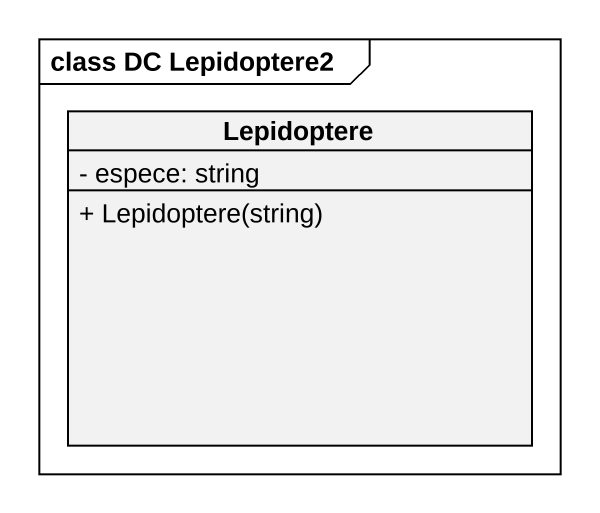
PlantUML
@startuml
mainframe class DC Lepidoptere2
hide circle
hide empty members
skinparam classAttributeIconSize 0
class Lepidoptere {
  - espece: string
  + Lepidoptere(string)
}
@enduml
